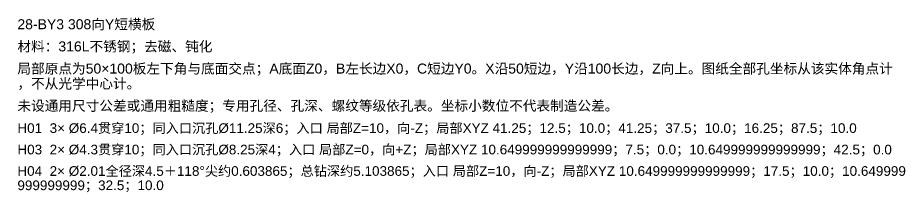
# Model space of a CAD drawing. Header units: millimetres. Extents: x 18 to 1043, y 90 to 420.
# Drawn here: x 661.7 to 1043.5, y 345.2 to 420.3 of the extents above; entities that cross this region are included whole.
import ezdxf

# ---------------------------------------------------------------- set-up
doc = ezdxf.new("R2010")
doc.units = ezdxf.units.MM
doc.layers.add('ANNOTATIONS', color=7, linetype='CONTINUOUS', lineweight=18)
doc.styles.add('CJK', font='Arial Unicode.ttf')

msp = doc.modelspace()

# ---------------------------------------------------------------- texts
at = {"layer": 'ANNOTATIONS', "style": 'CJK'}
for s, height, p in [('28-BY3 308向Y短横板', 4.3076923, (661.53846, 415.38462)), ('材料：316L不锈钢；去磁、钝化', 4.3076923, (661.53846, 405.84615)), ('局部原点为50×100板左下角与底面交点；A底面Z0，B左长边X0，C短边Y0。X沿50短边，Y沿100长边，Z向上。图纸全部孔坐标从该实体角点计', 4.3076923, (661.53846, 396.30769)), ('，不从光学中心计。', 4.307692, (661.53846, 389.84615)), ('未设通用尺寸公差或通用粗糙度；专用孔径、孔深、螺纹等级依孔表。坐标小数位不代表制造公差。', 4.3076923, (661.53846, 380.30769)), ('H01  3× Ø6.4贯穿10；同入口沉孔Ø11.25深6；入口 局部Z=10，向-Z；局部XYZ 41.25；12.5；10.0；41.25；37.5；10.0；16.25；87.5；10.0', 4.1538462, (661.53846, 370.76923)), ('H03  2× Ø4.3贯穿10；同入口沉孔Ø8.25深4；入口 局部Z=0，向+Z；局部XYZ 10.649999999999999；7.5；0.0；10.649999999999999；42.5；0.0', 4.15384615, (661.53846, 361.53846)), ('H04  2× Ø2.01全径深4.5＋118°尖约0.603865；总钻深约5.103865；入口 局部Z=10，向-Z；局部XYZ 10.649999999999999；17.5；10.0；10.649999', 4.15384615, (661.53846, 352.30769)), ('999999999；32.5；10.0', 4.1538462, (661.53846, 346.15385))]:
    msp.add_text(s, height=height, dxfattribs=at).set_placement(p)

doc.saveas('drawing.dxf')
